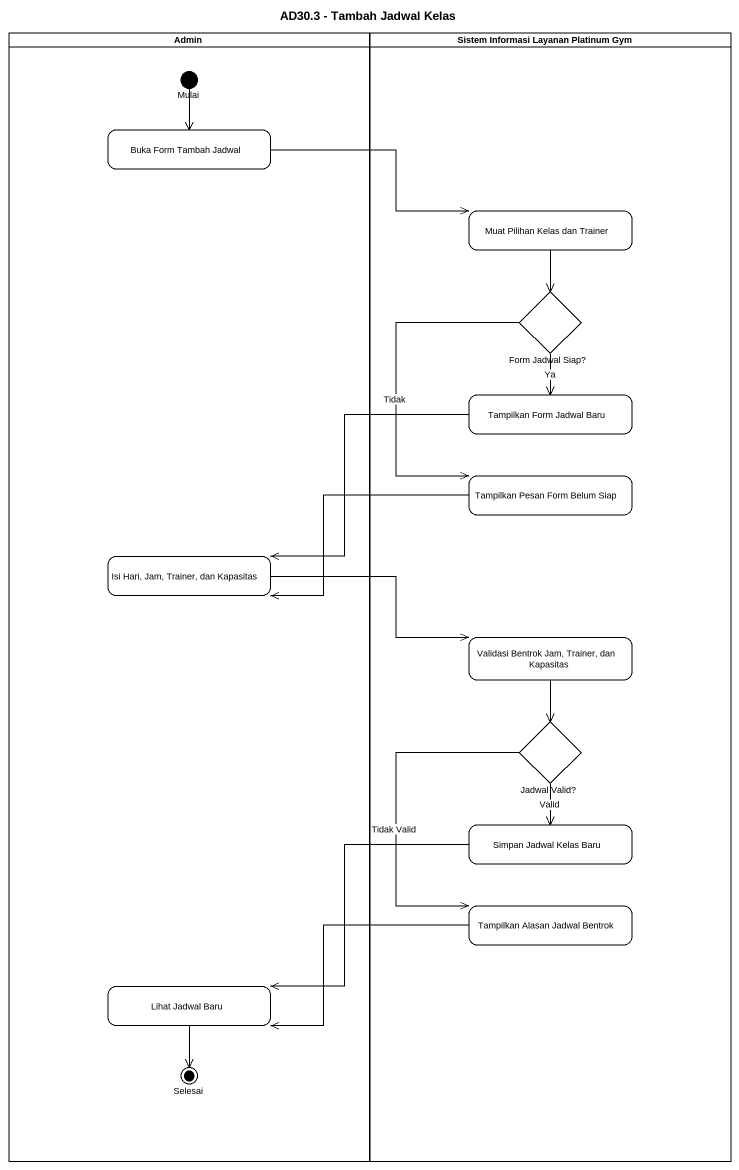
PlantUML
@startuml
title AD30.3 - Tambah Jadwal Kelas
hide empty description
state Admin <<partition>> {
  state Mulai <<start>>
  state "Buka Form Tambah Jadwal" as Buka_Form_Tambah_Jadwal
  state "Isi Hari, Jam, Trainer, dan Kapasitas" as Isi_Hari_Jam_Trainer_dan
  state "Lihat Jadwal Baru" as Lihat_Jadwal_Baru
  state Selesai <<end>>
}
state "Sistem Informasi Layanan Platinum Gym" as Sistem_Informasi_Layanan <<partition>> {
  state "Muat Pilihan Kelas dan Trainer" as Muat_Pilihan_Kelas_dan
  state "Form Jadwal Siap?" as Form_Jadwal_Siap <<choice>>
  state "Tampilkan Form Jadwal Baru" as Tampilkan_Form_Jadwal_Baru
  state "Tampilkan Pesan Form Belum Siap" as Tampilkan_Pesan_Form_Belum
  state "Validasi Bentrok Jam, Trainer, dan Kapasitas" as Validasi_Bentrok_Jam
  state "Jadwal Valid?" as Jadwal_Valid <<choice>>
  state "Simpan Jadwal Kelas Baru" as Simpan_Jadwal_Kelas_Baru
  state "Tampilkan Alasan Jadwal Bentrok" as Tampilkan_Alasan_Jadwal
}
Mulai --> Buka_Form_Tambah_Jadwal
Buka_Form_Tambah_Jadwal -right-> Muat_Pilihan_Kelas_dan
Muat_Pilihan_Kelas_dan --> Form_Jadwal_Siap
Form_Jadwal_Siap --> Tampilkan_Form_Jadwal_Baru : Ya
Form_Jadwal_Siap --> Tampilkan_Pesan_Form_Belum : Tidak
Tampilkan_Form_Jadwal_Baru -left-> Isi_Hari_Jam_Trainer_dan
Tampilkan_Pesan_Form_Belum -left-> Isi_Hari_Jam_Trainer_dan
Isi_Hari_Jam_Trainer_dan -right-> Validasi_Bentrok_Jam
Validasi_Bentrok_Jam --> Jadwal_Valid
Jadwal_Valid --> Simpan_Jadwal_Kelas_Baru : Valid
Jadwal_Valid --> Tampilkan_Alasan_Jadwal : Tidak Valid
Simpan_Jadwal_Kelas_Baru -left-> Lihat_Jadwal_Baru
Tampilkan_Alasan_Jadwal -left-> Lihat_Jadwal_Baru
Lihat_Jadwal_Baru --> Selesai
@enduml
